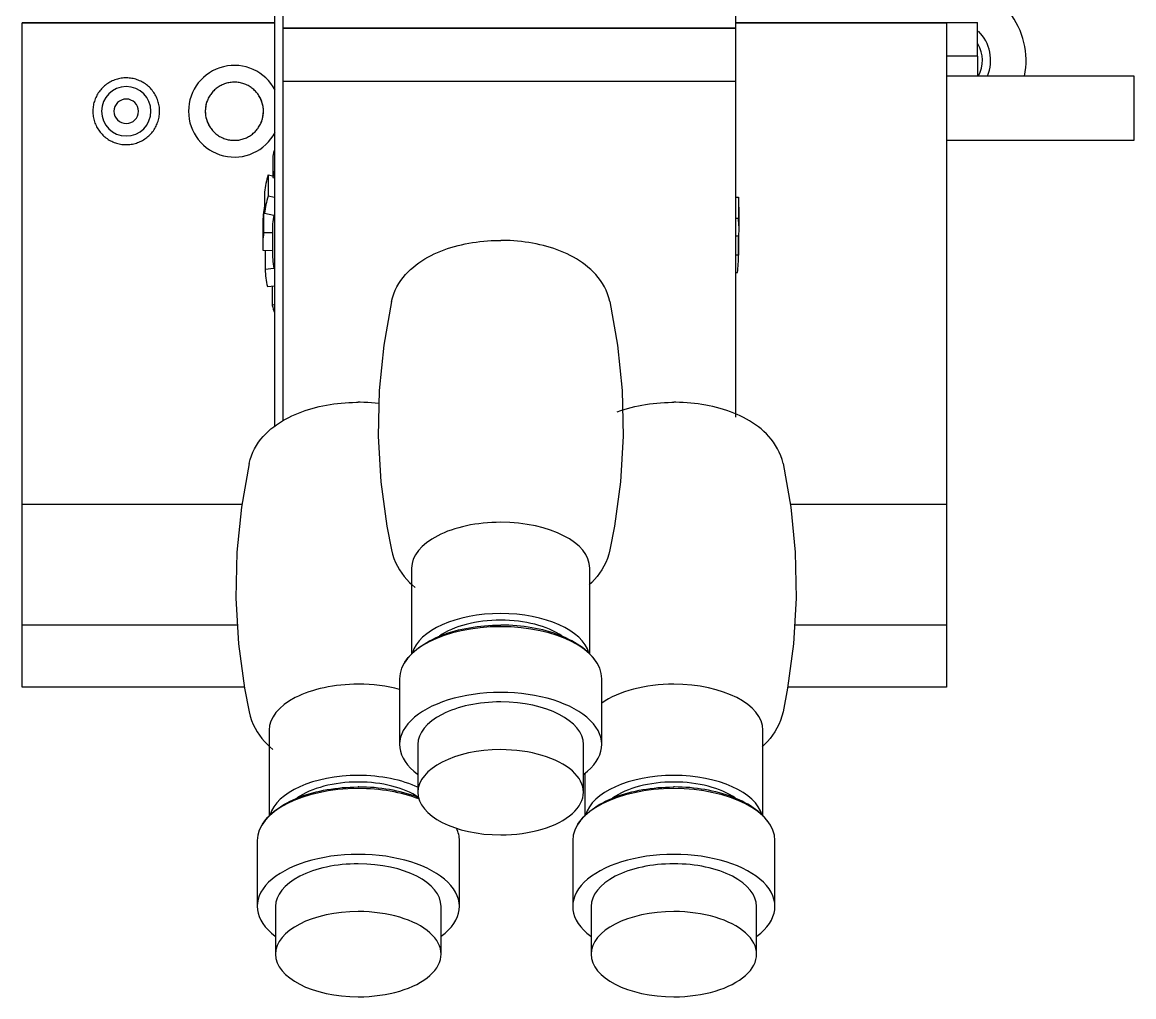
# Model space of a CAD drawing. Header units: metres. Extents: x -22 to 564, y 0 to 143.
# Drawn here: x 328.4075 to 328.6499, y 47.5166 to 47.7291 of the extents above; entities that cross this region are included whole.
import ezdxf

# ---------------------------------------------------------------- set-up
doc = ezdxf.new("R2010")
doc.units = ezdxf.units.M
doc.layers.add('XREF 3N NEURO-ONCOLOGIA$0$MOBILIARIO GUIAS MECANICAS', color=161, linetype='Continuous')

# ---------------------------------------------------------------- blocks, each defined once
blk = doc.blocks.new('XREF 3N NEURO-ONCOLOGIA$0$A$Cb0c473ca')
for p, q in [((0.02476057800822673, 0.02205684809041486), (0.01041153730011501, 0.02205684809041486)), ((0.04888308639146999, 0.01943007450677214), (0.0301371599198319, 0.01943007450677214)), ((0.01041153730011501, 0.01805007937218761), (0, 0.01805007937218761)), ((0, -0.01805007937241498), (0.01041153730011501, -0.01805007937241498)), ((0.0301371599198319, -0.01943007450677214), (0.04888308639146999, -0.01943007450677214)), ((0.01041153730011501, -0.02205684809041486), (0.02476057800822673, -0.02205684809041486))]:
    blk.add_line(p, q)
at = {"flags": 128}
for points in [[(0.1070319029558959, 0.02381987028365984), (0.09750472240466479, 0.02550349413354525), (0.08766074323648354, 0.02647568663019229), (0.07767429141858884, 0.02668661540315043), (0.06773012297890091, 0.02612527695578137), (0.05800987200382224, 0.02482080292338651), (0.05286974376031139, 0.02381987028365984)], [(0.05286974376031139, 0.02381987028365984), (0.05191752411064954, 0.02357665200588599), (0.0509999812256865, 0.02326941498563428), (0.05012251854623173, 0.02290493039413377), (0.04928864650719333, 0.0224902279348953), (0.04850015353167692, 0.02203214184055469), (0.0477573870030028, 0.02153698211327537), (0.04705958017439116, 0.02101033617213943), (0.04640517464395089, 0.02045698413348873), (0.04579210613974283, 0.01988090025929523), (0.04521803803527291, 0.01928531146995738), (0.04468053944856365, 0.01867278764166258)], [(0.1070319029558959, 0.02381987028365984), (0.1078856496133085, 0.02360178523576906), (0.1087114674819532, 0.02332523849827339), (0.109504937408019, 0.02299561574204745), (0.11026313165803, 0.02261851896832923), (0.1109844795819299, 0.02219940901386508), (0.1116685466950003, 0.02174334662686306), (0.1123157775928121, 0.02125483617601276), (0.1129272423659131, 0.02073775879216555), (0.1135044118764199, 0.02019537331807442), (0.1140489741910642, 0.01963036216079672), (0.1145626946217817, 0.01904490214474208), (0.1150473158454588, 0.01844074529049067), (0.1155044916176848, 0.01781929933599713), (0.1159357468154667, 0.01718170194385493), (0.1163424570127063, 0.01652888558669474), (0.1167258418126949, 0.01586163215620218), (0.1170869673851485, 0.01518061758042677), (0.1174267547612544, 0.01448644739662086), (0.1177459914151768, 0.01377968450628941), (0.1180453444053455, 0.01306087038642545), (0.1183253739245629, 0.01233054094882391), (0.1185865465304232, 0.01158923810135093), (0.1188292476163042, 0.0108375179001996), (0.1190537928787307, 0.01007595603141453), (0.1192604386887979, 0.009305151216267404), (0.1194493913390033, 0.008525727016831297), (0.1196208152018698, 0.007738332413964599), (0.1197748398622025, 0.006943641454199678), (0.119911566299379, 0.006142352185634081), (0.1200310721978894, 0.005335185065405312), (0.1201334164597938, 0.004522880965851073), (0.1202186430000438, 0.003706198887130085), (0.1202867838755992, 0.002885913448608335), (0.1203378618165516, 0.002062812224721711), (0.1203718921933614, 0.001237692964423331), (0.1203888844602261, 0.0004113607324143231), (0.1203909929326983, 0)], [(0.02838994506691961, 0.02090089104103754), (0.02889355212482769, 0.02054936037302468), (0.02938041179822903, 0.02016617285948996), (0.02985052371241181, 0.01975292936981532), (0.03030400892384932, 0.01931105287440005), (0.03074105254563619, 0.01884180750130326), (0.03116186119041231, 0.01834632412078463), (0.03156663351728639, 0.01782562786820563), (0.03195554148624069, 0.01728066463601863), (0.03232871982527286, 0.01671232486000918), (0.03268626147837494, 0.01612146385218693), (0.03302821717534243, 0.01550891853526082), (0.03335459770187299, 0.01487552077446708), (0.03366537779947976, 0.01422210768691912), (0.03396050094215752, 0.01354952936458176), (0.03423988446729709, 0.01285865444674528), (0.03450342472388002, 0.01215037394217688), (0.03475100202194881, 0.01142560364291967), (0.03498248525920644, 0.01068528542373315), (0.03519773615971644, 0.009930387662961948), (0.03539661310787778, 0.00916190498060132), (0.03557897456084902, 0.00838085744021555), (0.03574468207534665, 0.007588289343630095), (0.03589360295700317, 0.006785267704572107), (0.03602561256502668, 0.005972880480840104), (0.03614059629671829, 0.00515223462002723), (0.03623845127640379, 0.004324453961089603), (0.03631908778243087, 0.00349067702973116), (0.03638243041314126, 0.002652054751479227), (0.03642841902728833, 0.001809748104733444), (0.03645700946935904, 0.0009649257283399493), (0.03646817408116476, 0.0001187614998343633), (0.03646834572191437, 0)], [(0.02838994506691961, -0.02090089104103754), (0.02889355212482769, -0.02054936037325206), (0.02938041179822903, -0.02016617285948996), (0.02985052371241181, -0.01975292936981532), (0.03030400892384932, -0.01931105287462742), (0.03074105254563619, -0.01884180750130326), (0.03116186119041231, -0.01834632412078463), (0.03156663351728639, -0.01782562786820563), (0.03195554148624069, -0.017280664636246), (0.03232871982527286, -0.01671232486000918), (0.03268626147837494, -0.01612146385218693), (0.03302821717534243, -0.01550891853526082), (0.03335459770187299, -0.01487552077469445), (0.03366537779947976, -0.01422210768714649), (0.03396050094215752, -0.01354952936458176), (0.03423988446729709, -0.01285865444674528), (0.03450342472388002, -0.01215037394217688), (0.03475100202194881, -0.01142560364314704), (0.03498248525920644, -0.01068528542373315), (0.03519773615971644, -0.009930387662961948), (0.03539661310787778, -0.00916190498060132), (0.03557897456084902, -0.00838085744021555), (0.03574468207534665, -0.007588289343630095), (0.03589360295700317, -0.006785267704572107), (0.03602561256502668, -0.005972880481067477), (0.03614059629671829, -0.00515223462002723), (0.03623845127640379, -0.004324453961089603), (0.03631908778243087, -0.00349067702973116), (0.03638243041314126, -0.002652054751706601), (0.03642841902728833, -0.001809748104733444), (0.03645700946935904, -0.0009649257283399493), (0.03646817408116476, -0.000118761500061737), (0.03646834572191437, 0)], [(0.1070319029558959, -0.02381987028365984), (0.1078856496133085, -0.02360178523599643), (0.1087114674819532, -0.02332523849827339), (0.109504937408019, -0.02299561574204745), (0.11026313165803, -0.02261851896832923), (0.1109844795819299, -0.02219940901409245), (0.1116685466950003, -0.02174334662686306), (0.1123157775928121, -0.02125483617624013), (0.1129272423659131, -0.02073775879216555), (0.1135044118764199, -0.02019537331830179), (0.1140489741910642, -0.01963036216079672), (0.1145626946217817, -0.01904490214474208), (0.1150473158454588, -0.01844074529049067), (0.1155044916176848, -0.01781929933599713), (0.1159357468154667, -0.01718170194408231), (0.1163424570127063, -0.01652888558669474), (0.1167258418126949, -0.01586163215620218), (0.1170869673851485, -0.01518061758042677), (0.1174267547612544, -0.01448644739662086), (0.1177459914151768, -0.01377968450628941), (0.1180453444053455, -0.01306087038642545), (0.1183253739245629, -0.01233054094882391), (0.1185865465304232, -0.01158923810135093), (0.1188292476163042, -0.0108375179001996), (0.1190537928787307, -0.01007595603141453), (0.1192604386887979, -0.009305151216267404), (0.1194493913390033, -0.008525727016831297), (0.1196208152018698, -0.007738332414191973), (0.1197748398622025, -0.006943641454199678), (0.119911566299379, -0.006142352185634081), (0.1200310721978894, -0.005335185065405312), (0.1201334164597938, -0.004522880965851073), (0.1202186430000438, -0.003706198887130085), (0.1202867838755992, -0.002885913448608335), (0.1203378618165516, -0.002062812224721711), (0.1203718921933614, -0.001237692964423331), (0.1203888844602261, -0.0004113607324143231), (0.1203909929326983, 0)], [(0.05286974376031139, -0.02381987028365984), (0.05191752411064954, -0.02357665200588599), (0.0509999812256865, -0.02326941498563428), (0.05012251854623173, -0.02290493039413377), (0.04928864650719333, -0.0224902279348953), (0.04850015353167692, -0.02203214184055469), (0.0477573870030028, -0.02153698211327537), (0.04705958017439116, -0.02101033617213943), (0.04640517464395089, -0.02045698413348873), (0.04579210613974283, -0.0198809002595226), (0.04521803803527291, -0.01928531146995738)], [(0.1070319029558959, -0.02381987028365984), (0.09750472240466479, -0.02550349413354525), (0.08766074323648354, -0.02647568663019229), (0.07767429141858884, -0.02668661540315043), (0.06773012297890091, -0.02612527695578137), (0.05800987200382224, -0.02482080292338651), (0.05286974376031139, -0.02381987028365984)]]:
    blk.add_lwpolyline(points, dxfattribs=at)
for centre, major_axis, ratio, start_param, end_param in [((0.01041153729966027, 0), (-1.224401030028555e-16, -0.02205684809035461), 0.5150380749100575, 1.570796326794901, 3.749282954333083), ((0.02476057800777198, 0), (-1.224401030028574e-16, -0.02205684809035494), 0.5150380749100574, 1.570796326794901, 3.141592653589794), ((0.04888308639146999, 0), (1.133626725836896e-16, 0.01943007450686988), 0.5150380749100586, 4.712388980384688, 6.283185307179592), ((0, 0), (-1.001980685771697e-16, -0.01805007937229539), 0.5150380749100589, 1.570796326794901, 4.712388980384683), ((0.01041153729966027, 0), (1.053112399166382e-16, 0.01805007937229538), 0.5150380749100592, 4.712388980384689, 6.283185307179592), ((0.02897508307978569, 0), (-1.078585804385432e-16, -0.01943007450686936), 0.5150380749100593, 1.5707963267949, 3.001769973627612), ((0.02897508307978569, 0), (-9.235107543703614e-17, -0.01663649075702003), 0.5150380749100595, 1.5707963267949, 2.504860399059161), ((0, 0), (-1.001980685771696e-16, -0.01805007937229538), 0.5150380749100592, 4.712388980384683, 7.85398163397448), ((0.01041153729966027, 0), (-1.224401030028555e-16, -0.02205684809035461), 0.5150380749100574, 5.675495006436514, 7.85398163397448), ((0.01041153729966027, 0), (-1.001980685771696e-16, -0.01805007937229538), 0.515038074910059, 2.985601130007031e-15, 1.570796326794893), ((0.02476057800777198, 0), (-1.224401030028565e-16, -0.02205684809035479), 0.5150380749100596, 4.886494856371365e-15, 1.570796326794894), ((0.02897508307978569, 0), (-1.078585804385433e-16, -0.01943007450686936), 0.5150380749100579, 0.1398226799622018, 1.570796326794894), ((0.02897508307978569, 0), (-9.235107543703625e-17, -0.01663649075702004), 0.515038074910058, 0.6393933909169538, 1.570796326794893), ((0.04888308639146999, 0), (-1.078585804385453e-16, -0.01943007450686973), 0.5150380749100583, 2.773552790628169e-15, 1.570796326794894)]:
    blk.add_ellipse(centre, major_axis=major_axis, ratio=ratio, start_param=start_param, end_param=end_param)
blk = doc.blocks.new('XREF 3N NEURO-ONCOLOGIA$0$A$C3b31f8ca')
for p, q in [((0.07921050423465203, 0.1026971399026024), (0.09281166368964477, 0.1026971399026024)), ((0.07921050423465203, 0.05425801107389816), (0.07921050423465203, 0.1026971399026024)), ((0.09281166368964477, 0.1026971399026024), (0.1191499702499641, 0.1026971399026024)), ((0.09281166368964477, 0.1026971399026024), (0.09281166368964477, 0.05576238181151894)), ((0.1191499702499641, 0.1026971399026024), (0.2241499702499823, 0.1026971399026024)), ((0.1191499702499641, 0.1026971399026024), (0.1191499702499641, 0.05478544626134862)), ((0.2241499702499823, 0.1026971399026024), (0.2241499702499823, 0.04765773406893459)), ((0.2242105042341791, 0.1026971399026024), (0.2242105042341791, 0.04765773406893459)), ((0.04571457267638834, 0.05146095706504639), (0.03136553196827663, 0.05146095706504639)), ((0.0698370810596316, 0.04883418348140367), (0.05109115458799351, 0.04883418348140367)), ((0.1665693649001696, 0.04922128063094533), (0.1667551485852528, 0.04765773406893459)), ((0.1705609711070792, 0.04780554828721506), (0.1703357566957493, 0.04970094194550256)), ((0.1745297991246844, 0.04970094194550256), (0.1703357566957493, 0.04970094194550256)), ((0.1745480375830084, 0.05020074206618119), (0.1744730964028349, 0.04814708098501796)), ((0.1803136122598517, 0.05023335829355347), (0.1756796282788855, 0.05023335829355347)), ((0.1782704769584598, 0.04814410899507493), (0.178340114400271, 0.05005242834727142)), ((0.1829740983812371, 0.05005242834727142), (0.178340114400271, 0.05005242834727142)), ((0.1825754759756819, 0.04985037881692733), (0.1821851446020446, 0.04783537365437951)), ((0.1872094599566481, 0.04985037881692733), (0.1825754759756819, 0.04985037881692733)), ((0.186021073770462, 0.04765773406893459), (0.1862961747965528, 0.0490778863425021)), ((0.190930158777519, 0.0490778863425021), (0.1862961747965528, 0.0490778863425021)), ((0.190930158777519, 0.0490778863425021), (0.1907282868305629, 0.04803576407698529)), ((0.03136553196827663, 0.04745418834681914), (0.02095399466816161, 0.04745418834681914)), ((0.2707959484073399, 0.04765773406893459), (0.1361389682128902, 0.04765773406870721)), ((0.1626364931425996, 0.04765773406893459), (0.1624490971771593, 0.04817580937583443)), ((0.1666935898556403, 0.04817580937583443), (0.1624490971771593, 0.04817580937583443)), ((0.178764336606946, 0.04815023196715629), (0.1741303526259799, 0.04815023196715629)), ((0.1802359544044521, 0.04809301914337993), (0.1782704769584598, 0.04814410899507493)), ((0.1904073534187773, 0.04803576407698529), (0.1903014326899211, 0.04765773406893459)), ((0.1950413373997435, 0.04803576407698529), (0.1904073534187773, 0.04803576407698529)), ((0.1373827870761488, 0.04578273406900735), (0.1381073706997995, 0.04578273406900735)), ((0.1381073706997995, 0.04578273406900735), (0.2113554907355137, 0.04578273406900735)), ((0.2113554907355137, 0.04578273406900735), (0.2229816851422584, 0.04578273406900735)), ((0.2113554907355137, 0.04578273406900735), (0.2113554907355137, -0.05288731781320166)), ((0.2229816851422584, -0.05288731781342904), (0.2229816851422584, 0.04578273406900735)), ((0.2229816851422584, 0.04578273406900735), (0.266322276590472, 0.04578273406900735)), ((0.2229816851422584, 0.04578273406900735), (0.2229816851422584, -0.05288731781320166)), ((0.02095399466816161, 0.01135402960221654), (0.03136553196827663, 0.01135402960221654)), ((0.03136553196827663, 0.007347260884216666), (0.04571457267638834, 0.007347260884216666)), ((0.04571457267638834, -0.01735312906794206), (0.03136553196827663, -0.01735312906794206)), ((0.03136553196827663, -0.02135989778594194), (0.02095399466816161, -0.02135989778594194)), ((0.06036823114391154, -0.01997990265135741), (0.05109115458799351, -0.01997990265135741)), ((0.2113554907355137, -0.05288731781320166), (0.1381073706997995, -0.05288731781320166)), ((0.1696525208562889, -0.05288731781320166), (0.1696305521772956, -0.05326234648305217)), ((0.1734183750377269, -0.05350016276202041), (0.1734542746771695, -0.05288731781320166)), ((0.177634313668932, -0.05288731781320166), (0.1776502795419219, -0.05358064362212644)), ((0.1814439835493431, -0.05348701013485879), (0.1814301738631912, -0.05288731781320166)), ((0.1860641578441573, -0.05288731781320166), (0.1860779675303093, -0.05348701013485879)), ((0.2229816851422584, -0.05288731781320166), (0.2113554907355137, -0.05288731781320166)), ((0.266322276590472, -0.05288731781320166), (0.2229816851422584, -0.05288731781320166)), ((0.2241499702499823, -0.05288731781320166), (0.2241499702499823, -0.09887835453560001)), ((0.2242105042341791, -0.05288731781320166), (0.2242105042341791, -0.09887835453560001)), ((0.1727502309327065, -0.05351152793355141), (0.1773842149136726, -0.05351152793355141)), ((0.1776484262327358, -0.05350016276202041), (0.1734183750377269, -0.05350016276202041)), ((0.1790645200526342, -0.05363161084642343), (0.1836985040336003, -0.05363161084642343)), ((0.1860779675303093, -0.05348701013485879), (0.1814439835493431, -0.05348701013485879)), ((0.02095399466816161, -0.05746005653054453), (0.03136553196827663, -0.05746005653054453)), ((0.05109115458753877, -0.05884005166512907), (0.0698370810596316, -0.05884005166512907)), ((0.03136553196827663, -0.06146682524854441), (0.04571457267638834, -0.06146682524854441)), ((0.07921050423465203, -0.09887835453560001), (0.07921050423465203, -0.06426387925762356)), ((0.1191499702499641, -0.06479131444484665), (0.1191499702499641, -0.09887835453560001)), ((0.09281166368964477, -0.06576824999501696), (0.09281166368964477, -0.09887835453560001)), ((0.09281166368964477, -0.09887835453560001), (0.07921050423465203, -0.09887835453560001)), ((0.1191499702499641, -0.09887835453560001), (0.09281166368964477, -0.09887835453560001)), ((0.2241499702499823, -0.09887835453560001), (0.1191499702499641, -0.09887835453560001)), ((0.1984724022408955, -0.1397179787254572), (0.1984724022408955, -0.09887835453560001)), ((0.212549638492419, -0.09887835453560001), (0.212549638492419, -0.1397179787254572)), ((0.2168496715066794, -0.1056162076245073), (0.2168496715066794, -0.09887835453560001)), ((0.2242105042341791, -0.09887835453560001), (0.2168496715066794, -0.09887835453560001)), ((0.2242105042341791, -0.09887835453560001), (0.2242105042341791, -0.1056162076245073)), ((0.2168496715066794, -0.1056162076245073), (0.212549638492419, -0.1056162076245073)), ((0.2168496715066794, -0.1056162076245073), (0.2242105042341791, -0.1056162076245073)), ((0.212549638492419, -0.1397179787254572), (0.1984724022408955, -0.1397179787254572))]:
    blk.add_line(p, q)
at = {"flags": 128}
for points in [[(0.2048251249170789, 0.08729759284597094), (0.2045341158286647, 0.08729177188797621), (0.2042435722933078, 0.08727431832653565), (0.2039539591173707, 0.08724526008359135), (0.2036657396211012, 0.08720464364591862), (0.2033793748942117, 0.08715253399145695), (0.2030953230587329, 0.08708901448449069), (0.2028140385373263, 0.08701418674240813), (0.2025359713252328, 0.0869281704738114), (0.2022615662708631, 0.08683110328638577), (0.2019912623627533, 0.08672314046702922), (0.2017254920310734, 0.08660445473310574), (0.2014646804500444, 0.0864752359564136), (0.2012092448635485, 0.08633569085941417), (0.200959593913467, 0.08618604268463059), (0.2007161269889366, 0.08602653083721634), (0.2004792335847014, 0.08585741050205797), (0.2002492926785635, 0.08567895223563937), (0.2000266721288426, 0.0854914415328949), (0.1998117280791121, 0.08529517837132516), (0.1996048043956762, 0.08509047672987435), (0.1994062321109595, 0.08487766408757125), (0.1992163288987285, 0.08465708089920554), (0.1990353985638649, 0.08442908005076788), (0.1988637305562406, 0.08419402629533579), (0.1987015995073307, 0.08395229566826856), (0.1985492647936553, 0.08370427488739551), (0.1984069701165936, 0.08345036073274059), (0.1982749431185766, 0.08319095941305932), (0.1981533950138328, 0.08292648591486795), (0.1980425202536935, 0.08265736333964924), (0.1979424962146368, 0.08238402222582408), (0.1978534829131604, 0.08210689986117359), (0.1977756227511236, 0.08182643958207336), (0.197709040288828, 0.08154309006522453), (0.1976538420440193, 0.0812573046093803), (0.1976101163227213, 0.08096954041047866), (0.1975779330750811, 0.08068025782972654), (0.197557343788958, 0.08038991965759124), (0.1975483814021572, 0.0800989903732443), (0.1975510602524082, 0.07980793540127706), (0.1975653760546265, 0.0795172203677339), (0.1975913059068262, 0.07922731035455399), (0.1976288083260442, 0.0789386691560594), (0.1976778233160985, 0.07865175853635265), (0.1977382724644485, 0.0783670374914891), (0.1978100590649774, 0.07808496151415056), (0.1978930682744249, 0.07780598186604948), (0.1979871672956506, 0.07753054485488065), (0.198092205590001, 0.07725909112105), (0.1982080151192349, 0.07699205493281625), (0.1983344106129152, 0.07672986349120947), (0.1984711898649039, 0.0764729362460912), (0.198618134057142, 0.07622168422676623), (0.1987750081107151, 0.07597650938259903), (0.1989415610605647, 0.07573780394113783), (0.1991175264579397, 0.0755059497801085), (0.1993026227946757, 0.0752813178166889), (0.199496553957033, 0.07506426741429095), (0.1996990096968148, 0.07485514580707786), (0.1999096661265867, 0.07465428754494496), (0.200128186242182, 0.07446201395850949), (0.2003542204574842, 0.07427863264433654), (0.2005874071664948, 0.0741044369735846), (0.2008273733194983, 0.07393970562179675), (0.201073735022419, 0.07378470212415777), (0.2013260981493659, 0.07363967445348862), (0.2015840589720028, 0.07350485462279721), (0.2018472048093827, 0.07338045831511408), (0.2021151146827833, 0.0732666845381118), (0.202387359995555, 0.07316371530532706), (0.2026635052116035, 0.07307171534580448), (0.2029431085575197, 0.07299083183966104), (0.2032257227292575, 0.07292119418366383), (0.2035108956024487, 0.07286291378250098), (0.2037981709627275, 0.07281608387302185), (0.204087089229688, 0.07278077937280614), (0.2043771881972134, 0.07275705676170219), (0.2046680037674378, 0.0727449539904228), (0.2048251249170789, 0.07274325759340172)], [(0.2048251249170789, 0.07274325759340172), (0.2051161340050385, 0.07274907855116908), (0.2054066775408501, 0.07276653211260964), (0.2056962907163324, 0.07279559035578131), (0.2059845102121471, 0.07283620679322667), (0.2062708749390367, 0.07288831644768834), (0.2065549267745155, 0.07295183595488197), (0.2068362112959221, 0.07302666369696453), (0.2071142785080156, 0.07311267996533388), (0.2073886835623853, 0.07320974715275952), (0.207658987470495, 0.07331770997211606), (0.2079247578030845, 0.07343639570626692), (0.208185569383204, 0.07356561448295906), (0.2084410049701546, 0.07370515957973112), (0.2086906559197814, 0.0738548077545147), (0.2089341228447665, 0.07401431960192895), (0.2091710162494564, 0.07418343993708731), (0.2094009571546849, 0.07436189820373329), (0.2096235777048605, 0.07454940890625039), (0.2098385217541363, 0.07474567206782012), (0.2100454454380269, 0.07495037370927093), (0.2102440177222888, 0.07516318635157404), (0.2104339209345198, 0.07538376953993975), (0.2106148512693835, 0.07561177038837741), (0.2107865192774625, 0.07584682414403687), (0.2109486503259177, 0.07608855477087673), (0.2111009850400478, 0.07633657555197715), (0.2112432797166548, 0.0765904897064047), (0.2113753067151265, 0.07684989102631334), (0.2114968548194156, 0.07711436452427733), (0.2116077295795549, 0.07738348709949605), (0.2117077536190664, 0.0776568282133212), (0.2117967669209975, 0.07793395057819907), (0.2118746270825795, 0.0782144108572993), (0.2119412095444204, 0.07849776037392076), (0.2119964077892291, 0.07878354582976499), (0.2120401335114366, 0.07907131002866663), (0.2120723167581673, 0.07936059260941875), (0.2120929060447452, 0.07965093078155405), (0.2121018684310911, 0.07994186006612836), (0.2120991895808402, 0.0802329150380956), (0.2120848737786218, 0.08052363007163876), (0.2120589439273317, 0.0808135400845913), (0.2120214415081136, 0.08110218128331326), (0.2119724265176046, 0.08138909190279264), (0.2119119773687999, 0.08167381294765619), (0.211840190768271, 0.08195588892499472), (0.2117571815592783, 0.08223486857309581), (0.2116630825380525, 0.08251030558426464), (0.2115580442432474, 0.08278175931809528), (0.2114422347140135, 0.08304879550632904), (0.2113158392203331, 0.08331098694816319), (0.2111790599683445, 0.0835679141930541), (0.2110321157761064, 0.08381916621260643), (0.2108752417225332, 0.08406434105654625), (0.2107086887726837, 0.08430304649823483), (0.2105327233757635, 0.0845349006590368), (0.2103476270385727, 0.08475953262245639), (0.2101536958762154, 0.08497658302485434), (0.2099512401373431, 0.08518570463206743), (0.2097405837066617, 0.08538656289420032), (0.2095220635915211, 0.0855788364806358), (0.2092960293757642, 0.08576221779480875), (0.2090628426676631, 0.08593641346578806), (0.2088228765142048, 0.08610114481734854), (0.2085765148112841, 0.08625614831498751), (0.208324151684792, 0.08640117598565666), (0.2080661908612456, 0.08653599581634808), (0.2078030450247752, 0.0866603921240312), (0.2075351351504651, 0.08677416590126086), (0.2072628898386029, 0.08687713513381823), (0.2069867446225544, 0.08696913509334081), (0.2067071412757286, 0.08705001859948425), (0.2064245271044456, 0.08711965625570883), (0.2061393542307997, 0.0871779366566443), (0.2058520788705209, 0.08722476656612344), (0.2055631606035604, 0.08726007106633915), (0.2052730616364897, 0.08728379367767047), (0.2049822460667201, 0.08729589644872249), (0.2048251249170789, 0.08729759284597094)], [(0.2048251249170789, 0.06277486528165355), (0.2045715274107351, 0.06276979265498994), (0.2043183356072404, 0.06275458289064773), (0.2040659545582457, 0.06272926032102077), (0.2038147880193719, 0.06269386545636735), (0.2035652378044688, 0.06264845492137283), (0.2033177031407831, 0.06259310136283602), (0.2030725800295841, 0.0625278933350728), (0.2028302606167927, 0.06245293515644335), (0.2025911325608831, 0.06236834674473357), (0.2023555784162454, 0.06227426342275066), (0.2021239750192763, 0.06217083570413706), (0.2018966928862937, 0.06205822905076275), (0.2016740956191825, 0.06193662360988128), (0.2014565393274097, 0.06180621392354624), (0.2012443720532247, 0.06166720862006514), (0.2010379332205048, 0.06151983007794115), (0.2008375530863304, 0.06136431407117016), (0.2006435522162064, 0.06120090939270995), (0.200456240971107, 0.06102987745498467), (0.2002759190077086, 0.06085149187242678), (0.2001028748036333, 0.06066603802423742), (0.1999373851922428, 0.06047381259668327), (0.199779714921533, 0.06027512310970451), (0.1996301162307645, 0.06007028742396869), (0.1994888284452827, 0.05985963323269061), (0.1993560775963488, 0.0596434975379907), (0.1992320760564326, 0.05942222611088255), (0.19911702220179, 0.05919617293807278), (0.1990111000932302, 0.05896569965671006), (0.1989144791841682, 0.05873117497480962), (0.1988273140477759, 0.05849297408190068), (0.1987497441286905, 0.05825147804830522), (0.1986818935238261, 0.05800707321645859), (0.1986238707777375, 0.05776015058199846), (0.1985757687161822, 0.05751110516825975), (0.1985376642905976, 0.05726033539485798), (0.198509618461685, 0.0570082424399061), (0.1984916760952729, 0.05675522959859336), (0.1984838658963781, 0.05650170163698931), (0.1984862003582748, 0.05624806414630257), (0.1984986757479419, 0.05599472289190999), (0.1985212721065182, 0.05574208316625118), (0.1985539532852272, 0.05549054913853979), (0.1985966670004018, 0.05524052320993178), (0.1986493449194313, 0.05499240536846628), (0.1987119027694462, 0.05474659254969083), (0.1987842404705589, 0.05450347800160671), (0.1988662422982088, 0.05426345065575333), (0.1989577770668802, 0.05402689450488651), (0.1990586983401954, 0.05379418798793267), (0.1991688446664739, 0.05356570338585698), (0.1992880398338457, 0.05334180622548956), (0.1994160931571969, 0.0531228546942657), (0.1995527997769386, 0.05290919906815361), (0.1996979409914275, 0.05270118115049627), (0.1998512846075755, 0.05249913372540504), (0.2000125853064674, 0.05230338002570534), (0.2001815850426283, 0.05211423321588882), (0.2003580134514777, 0.05193199589007236), (0.2005415882867965, 0.0517569595895111), (0.200732015865924, 0.05158940433443604), (0.2009289915467889, 0.0514295981779469), (0.2011322002099405, 0.05127779677582112), (0.2013413167642284, 0.0511342429774686), (0.201556006669307, 0.05099916643894176), (0.201775926465416, 0.05087278325322586), (0.202000724329082, 0.05075529560713221), (0.2022300406310933, 0.05064689145547163), (0.2024635085144837, 0.05054774422160335), (0.2027007544802473, 0.05045801252026649), (0.2029413989848763, 0.05037783990292155), (0.2031850570501774, 0.05030735462878511), (0.2034313388739974, 0.05024666945882927), (0.2036798504577746, 0.050195881477066), (0.2039301942363636, 0.05015507193274971), (0.2041819697133178, 0.0501243061128207), (0.2044347741011734, 0.05010363323594902), (0.2046882029671906, 0.05009308637454524), (0.2048251249170789, 0.05009160806298496)], [(0.2048251249170789, 0.05009160806298496), (0.2050787224225132, 0.05009668068942119), (0.2053319142260079, 0.05011189045376341), (0.2055842952754574, 0.05013721302361773), (0.2058354618138765, 0.05017260788804379), (0.2060850120287796, 0.0502180184230383), (0.2063325466933748, 0.05027337198157511), (0.2065776698036643, 0.0503385800095657), (0.2068199892173652, 0.05041353818796779), (0.20705911727282, 0.05049812659990494), (0.207294671417003, 0.05059220992166047), (0.2075262748139721, 0.05069563764050145), (0.2077535569478641, 0.05080824429364839), (0.2079761542145206, 0.05092984973475723), (0.2081937105067482, 0.0510602594208649), (0.2084058777800237, 0.05119926472434599), (0.2086123166127436, 0.05134664326669736), (0.2088126967473727, 0.05150215927324098), (0.2090066976170419, 0.05166556395170119), (0.2091940088630508, 0.05183659588942646), (0.2093743308259945, 0.05201498147198436), (0.2095473750300698, 0.05220043532017371), (0.2097128646419151, 0.05239266074772786), (0.2098705349117154, 0.05259135023470662), (0.2100201336024838, 0.05279618592044244), (0.2101614213879657, 0.05300684011172052), (0.2102941722368996, 0.05322297580642044), (0.2104181737768158, 0.05344424723352859), (0.2105332276323679, 0.05367030040633836), (0.2106391497404729, 0.05390077368770108), (0.2107357706490802, 0.05413529836960151), (0.2108229357859273, 0.05437349926273782), (0.2109005057045579, 0.05461499529610592), (0.2109683563103317, 0.05485940012795254), (0.2110263790555109, 0.05510632276241267), (0.2110744811175209, 0.05535536817615139), (0.2111125855426508, 0.05560613794955316), (0.2111406313720181, 0.05585823090450504), (0.2111585737384303, 0.05611124374604515), (0.2111663839377798, 0.05636477170742182), (0.2111640494749736, 0.05661840919833594), (0.2111515740853065, 0.05687175045250115), (0.2111289777267302, 0.05712439017815996), (0.2110962965480212, 0.05737592420587134), (0.2110535828333013, 0.05762595013447935), (0.2110009049138171, 0.05787406797594485), (0.210938347064257, 0.0581198807947203), (0.2108660093626895, 0.05836299534280442), (0.2107840075350396, 0.0586030226886578), (0.2106924727668229, 0.05883957883975199), (0.210591551493053, 0.05907228535647846), (0.2104814051672292, 0.05930076995855416), (0.2103622099994027, 0.05952466711892157), (0.210234156676961, 0.05974361865014544), (0.2100974500572192, 0.05995727427625752), (0.2099523088418209, 0.06016529219391487), (0.2097989652256729, 0.06036733961900609), (0.209637664526781, 0.0605630933187058), (0.2094686647906201, 0.06075224012852232), (0.2092922363817706, 0.06093447745433878), (0.2091086615473614, 0.06110951375512741), (0.2089182339677791, 0.06127706900997509), (0.2087212582869142, 0.06143687516646423), (0.2085180496242174, 0.06158867656881739), (0.20830893306902, 0.06173223036694253), (0.2080942431648509, 0.06186730690569675), (0.2078743233678324, 0.06199369009118527), (0.2076495255041664, 0.06211117773727892), (0.2074202092026098, 0.06221958188916688), (0.2071867413196742, 0.06231872912280778), (0.2069494953539106, 0.06240846082414464), (0.2067088508483721, 0.06248863344148958), (0.2064651927835257, 0.06255911871562603), (0.2062189109601604, 0.06261980388558186), (0.2059703993763833, 0.06267059186757251), (0.2057200555973395, 0.06271140141166143), (0.2054682801199306, 0.06274216723159043), (0.205215475732075, 0.06276284010846211), (0.2049620468660578, 0.06277338697009327), (0.2048251249170789, 0.06277486528165355)], [(0.1279858976240575, 0.05322397925829137), (0.1184587170728264, 0.05490760310817677), (0.1086147379046452, 0.05587979560482381), (0.09862828608675045, 0.05609072437778195), (0.08868411764706252, 0.0555293859304129), (0.07896386667198385, 0.05422491189801804), (0.073823738428473, 0.05322397925829137)], [(0.073823738428473, 0.05322397925829137), (0.07287151877881115, 0.05298076098051752), (0.07195397589384811, 0.05267352396026581), (0.07107651321439334, 0.0523090393687653), (0.07024264117535495, 0.05189433690952683), (0.06945414819983853, 0.05143625081518621), (0.06871138167116442, 0.0509410910879069), (0.06801357484255277, 0.05041444514677096), (0.0673591693121125, 0.04986109310812026), (0.06674610080790444, 0.04928500923392676), (0.06617203270343452, 0.0486894204445889), (0.06563453411672526, 0.04807689661629411)], [(0.1279858976240575, 0.05322397925829137), (0.1288396442814701, 0.05300589421040058), (0.1296654621501148, 0.05272934747290492), (0.1304589320761806, 0.05239972471667897), (0.1312171263261916, 0.05202262794296075), (0.1319384742500915, 0.05160351798849661), (0.1326225413631619, 0.05114745560149458), (0.1332697722609737, 0.05065894515064429), (0.1338812370340747, 0.05014186776679708), (0.1344584065445815, 0.04959948229270594), (0.1350029688592258, 0.04903447113542825), (0.1355166892899433, 0.04844901111937361), (0.1360013105136204, 0.04784485426512219), (0.1364584862858464, 0.04722340831062866), (0.1368897414836283, 0.04658581091848646), (0.1372964516808679, 0.04593299456132627), (0.1376798364808565, 0.0452657411308337), (0.1380409620533101, 0.0445847265550583), (0.138380749429416, 0.04389055637125239), (0.1386999860833384, 0.04318379348092094), (0.1389993390735071, 0.04246497936105698), (0.1392793685927245, 0.04173464992345544), (0.1395405411985848, 0.04099334707598246), (0.1397832422844658, 0.04024162687483113), (0.1400077875468924, 0.03948006500604606), (0.1402144333569595, 0.03870926019089893), (0.140403386007165, 0.03792983599146282), (0.1405748098700315, 0.03714244138859613), (0.1407288345303641, 0.0363477504288312), (0.1408655609675407, 0.03554646116026561), (0.1409850668660511, 0.03473929404003684), (0.1410874111279554, 0.0339269899404826), (0.1411726376682054, 0.03311030786176161), (0.1412407785437608, 0.03229002242323986), (0.1412918564847132, 0.03146692119935324), (0.141325886861523, 0.03064180193905486), (0.1413428791283877, 0.02981546970704585), (0.1413449876008599, 0.02940410897463153)], [(0.04934393973508122, 0.05030500001566907), (0.04984754679298931, 0.04995346934765621), (0.05033440646639065, 0.04957028183412149), (0.05080451838057343, 0.04915703834444685), (0.05125800359201094, 0.04871516184903157), (0.05169504721379781, 0.04824591647593479), (0.05211585585857392, 0.04775043309541616), (0.052520628185448, 0.04722973684283716), (0.0529095361544023, 0.04668477361065015), (0.05328271449343447, 0.0461164338346407), (0.05364025614653656, 0.04552557282681846), (0.05398221184350405, 0.04491302750989234), (0.0543085923700346, 0.0442796297490986), (0.05461937246764137, 0.04362621666155064), (0.05491449561031914, 0.04295363833921328), (0.0551938791354587, 0.0422627634213768), (0.05545741939204163, 0.04155448291680841), (0.05570499669011042, 0.04082971261755119), (0.05593647992736805, 0.04008939439836467), (0.05615173082787805, 0.03933449663759347), (0.0563506077760394, 0.03856601395523285), (0.05653296922901063, 0.03778496641484708), (0.05669867674350826, 0.03699239831826162), (0.05684759762516478, 0.03618937667920363), (0.05697960723318829, 0.03537698945547163), (0.0570945909648799, 0.03455634359465876), (0.05719244594456541, 0.03372856293572113), (0.05727308245059248, 0.03289478600436269), (0.05733642508130288, 0.03205616372611075), (0.05738241369544994, 0.03121385707936497), (0.05741100413752065, 0.03036903470297148), (0.05742216874932637, 0.02952287047446589), (0.05742234039007599, 0.02940410897463153)], [(0.05507645735724509, 0.01625508750862537), (0.0551938791354587, 0.01654545452788625), (0.05545741939204163, 0.01725373503245464), (0.05570499669011042, 0.01797850533148448), (0.05593647992736805, 0.01871882355089838), (0.05615173082787805, 0.01947372131166958), (0.0563506077760394, 0.02024220399403021), (0.05653296922901063, 0.02102325153441598), (0.05669867674350826, 0.02181581963100143), (0.05684759762516478, 0.02261884127005942), (0.05697960723318829, 0.02343122849356405), (0.0570945909648799, 0.0242518743546043), (0.05719244594456541, 0.02507965501354192), (0.05727308245059248, 0.02591343194490037), (0.05733642508130288, 0.02675205422292493), (0.05738241369544994, 0.02759436086989808), (0.05741100413752065, 0.02843918324629158), (0.05742216874932637, 0.02928534747456979), (0.05742234039007599, 0.02940410897463153)], [(0.1410874111279554, 0.02488122800878045), (0.1411726376682054, 0.02569791008750144), (0.1412407785437608, 0.02651819552602319), (0.1412918564847132, 0.02734129674990982), (0.141325886861523, 0.0281664160102082), (0.1413428791283877, 0.0289927482422172), (0.1413449876008599, 0.02940410897463153)], [(0.04934393973508122, -0.01850908611731938), (0.04984754679298931, -0.01886061678510487), (0.05033440646639065, -0.01924380429863959), (0.05080451838057343, -0.01965704778831423), (0.05125800359201094, -0.0200989242837295), (0.05169504721379781, -0.02056816965682629), (0.05211585585857392, -0.02106365303734492), (0.052520628185448, -0.02158434928992392), (0.0529095361544023, -0.02212931252211092), (0.05328271449343447, -0.02269765229834775), (0.05364025614653656, -0.02328851330616999), (0.05398221184350405, -0.02390105862286873), (0.0543085923700346, -0.02453445638366247), (0.05461937246764137, -0.02518786947121043), (0.05491449561031914, -0.02586044779377517), (0.0551938791354587, -0.02655132271138427), (0.05545741939204163, -0.02725960321595267), (0.05570499669011042, -0.02798437351520988), (0.05593647992736805, -0.02872469173462378), (0.05615173082787805, -0.0294795894951676), (0.0563506077760394, -0.0302480721777556), (0.05653296922901063, -0.031029119717914), (0.05669867674350826, -0.03182168781472683), (0.05684759762516478, -0.03262470945378482), (0.05697960723318829, -0.03343709667728945), (0.0570945909648799, -0.03425774253810232), (0.05719244594456541, -0.03508552319703995), (0.05727308245059248, -0.03591930012839839), (0.05733642508130288, -0.03675792240665032), (0.05738241369544994, -0.03760022905339611), (0.05741100413752065, -0.03844505143001697), (0.05742216874932637, -0.03929121565829519), (0.05742234039007599, -0.03940997715812955)], [(0.1392793685927245, -0.02707943620953301), (0.1395405411985848, -0.02782073905700599), (0.1397832422844658, -0.02857245925792995), (0.1400077875468924, -0.02933402112671502), (0.1402144333569595, -0.03010482594186215), (0.140403386007165, -0.03088425014152563), (0.1405748098700315, -0.03167164474416495), (0.1407288345303641, -0.03246633570392987), (0.1408655609675407, -0.03326762497249547), (0.1409850668660511, -0.03407479209295161), (0.1410874111279554, -0.03488709619227848), (0.1411726376682054, -0.03570377827122684), (0.1412407785437608, -0.03652406370974859), (0.1412918564847132, -0.03734716493340784), (0.141325886861523, -0.03817228419393359), (0.1413428791283877, -0.0389986164259426), (0.1413449876008599, -0.03940997715812955)], [(0.04934393973508122, -0.06031086819916709), (0.04984754679298931, -0.05995933753138161), (0.05033440646639065, -0.05957615001784689), (0.05080451838057343, -0.05916290652817224), (0.05125800359201094, -0.05872103003275697), (0.05169504721379781, -0.05825178465966019), (0.05211585585857392, -0.05775630127891418), (0.052520628185448, -0.05723560502656255), (0.0529095361544023, -0.05669064179437555), (0.05328271449343447, -0.05612230201813873), (0.05364025614653656, -0.05553144101031648), (0.05398221184350405, -0.05491889569361774), (0.0543085923700346, -0.054285497932824), (0.05461937246764137, -0.05363208484527604), (0.05491449561031914, -0.05295950652271131), (0.0551938791354587, -0.0522686316051022), (0.05545741939204163, -0.05156035110053381), (0.05570499669011042, -0.05083558080127659), (0.05593647992736805, -0.0500952625818627), (0.05615173082787805, -0.04934036482131887), (0.0563506077760394, -0.04857188213873087), (0.05653296922901063, -0.04779083459857247), (0.05669867674350826, -0.04699826650175964), (0.05684759762516478, -0.04619524486270166), (0.05697960723318829, -0.04538285763919703), (0.0570945909648799, -0.04456221177838415), (0.05719244594456541, -0.04373443111944653), (0.05727308245059248, -0.04290065418808808), (0.05733642508130288, -0.04206203190983615), (0.05738241369544994, -0.04121972526286299), (0.05741100413752065, -0.0403749028864695), (0.05742216874932637, -0.03952873865819129), (0.05742234039007599, -0.03940997715812955)], [(0.1279858976240575, -0.06322984744178939), (0.1288396442814701, -0.06301176239412598), (0.1296654621501148, -0.06273521565640294), (0.1304589320761806, -0.062405592900177), (0.1312171263261916, -0.06202849612645878), (0.1319384742500915, -0.061609386172222), (0.1326225413631619, -0.06115332378499261), (0.1332697722609737, -0.06066481333436968), (0.1338812370340747, -0.0601477359502951), (0.1344584065445815, -0.05960535047643134), (0.1350029688592258, -0.05904033931892627), (0.1355166892899433, -0.05845487930287163), (0.1360013105136204, -0.05785072244862022), (0.1364584862858464, -0.05722927649435405), (0.1368897414836283, -0.05659167910221186), (0.1372964516808679, -0.05593886274505167), (0.1376798364808565, -0.05527160931433173), (0.1380409620533101, -0.05459059473855632), (0.138380749429416, -0.05389642455497778), (0.1386999860833384, -0.05318966166464634), (0.1389993390735071, -0.052470847544555), (0.1392793685927245, -0.05174051810695346), (0.1395405411985848, -0.05099921525948048), (0.1397832422844658, -0.05024749505855652), (0.1400077875468924, -0.04948593318977146), (0.1402144333569595, -0.04871512837462433), (0.140403386007165, -0.04793570417496085), (0.1405748098700315, -0.04714830957232152), (0.1407288345303641, -0.0463536186125566), (0.1408655609675407, -0.045552329343991), (0.1409850668660511, -0.04474516222353486), (0.1410874111279554, -0.043932858124208), (0.1411726376682054, -0.04311617604525964), (0.1412407785437608, -0.04229589060673788), (0.1412918564847132, -0.04147278938307863), (0.141325886861523, -0.04064767012255288), (0.1413428791283877, -0.03982133789054387), (0.1413449876008599, -0.03940997715812955)], [(0.073823738428473, -0.06322984744178939), (0.07287151877881115, -0.06298662916401554), (0.07195397589384811, -0.06267939214376383), (0.07107651321439334, -0.06231490755226332), (0.07024264117535495, -0.06190020509325223), (0.06945414819983853, -0.06144211899868424), (0.06871138167116442, -0.06094695927140492), (0.06801357484255277, -0.06042031333049636), (0.0673591693121125, -0.05986696129161828), (0.06674610080790444, -0.05929087741765215), (0.06617203270343452, -0.0586952886283143)], [(0.1279858976240575, -0.06322984744178939), (0.1184587170728264, -0.0649134712916748), (0.1086147379046452, -0.06588566378854921), (0.09862828608675045, -0.06609659256127998), (0.08868411764706252, -0.0655352541141383), (0.07896386667198385, -0.06423078008174343), (0.073823738428473, -0.06322984744178939)]]:
    blk.add_lwpolyline(points, dxfattribs=at)
for centre, radius, start, end in [((0.2048251249170789, 0.08002042521980002), 0.005387840880223154, 90, 270), ((0.2048251249170789, 0.08002042521980002), 0.005387840880223161, 270, 90), ((0.2048251249170789, 0.08002042521980002), 0.002664645705148017, 90, 270), ((0.2048251249170789, 0.08002042521980002), 0.002664645705148008, 270, 90), ((0.2048251249170789, 0.05643323667231925), 0.01000000000000001, 90, 242.5806810107357), ((0.2048251249170789, 0.05643323667231925), 0.009999999999999998, 297.4193189893225, 90), ((0.2048251249170789, 0.05643323667231925), 0.0063416286093231, 90, 122.1432330831475), ((0.2048251249170789, 0.05643323667231925), 0.0063416286093231, 69.61442576933683, 90), ((0.2048251249170789, 0.05643323667231925), 0.006341628609323099, 270, 302.1432260253614), ((0.2048251249170789, 0.05643323667231925), 0.006341628609323096, 249.614425748908, 270), ((0.2159516551837442, -0.09956536009735828), 0.01666975556511754, 258.0008615094085, 0), ((0.2159516551837442, -0.09956536009735828), 0.008932437194102872, 247.1483418233529, 315.4598918947905), ((0.2159516551837442, -0.09956536009735828), 0.007131492575787458, 241.377520305199, 299.9999999999973)]:
    blk.add_arc(centre, radius, start, end)
for centre, major_axis, ratio, start_param, end_param in [((0.03136553196782188, 0.02940410897463153), (-1.224401030028555e-16, -0.02205684809035461), 0.5150380749100575, 1.570796326794901, 3.749282954333083), ((0.0457145726759336, 0.02940410897463153), (-1.224401030028574e-16, -0.02205684809035494), 0.5150380749100574, 1.570796326794901, 3.141592653589794), ((0.0499290777479473, 0.02940410897463153), (-1.078585804385432e-16, -0.01943007450686936), 0.5150380749100593, 1.5707963267949, 3.001769973627612), ((0.0698370810596316, 0.02940410897463153), (1.133626725836896e-16, 0.01943007450686988), 0.5150380749100586, 4.712388980384688, 6.283185307179592), ((0.1709248607148766, 0.02865435405828975), (-1.168810749485636e-16, -0.02105542262340056), 0.9659258262890711, 3.170562420000099, 3.357420159858044), ((0.1756796282788855, 0.0291779356700772), (-1.168810749485637e-16, -0.02105542262340059), 0.9659258262890695, 3.010402957254868, 3.197260697112811), ((0.1803136122593969, 0.0291779356700772), (7.680291244586e-16, 0.02105542262340058), 0.9659258262890698, 6.09216424344171, 6.283185307179626), ((0.1804541970523132, 0.02890979800531568), (-1.168810749485637e-16, -0.02105542262340059), 0.9659258262890693, 2.850243494509638, 3.037101234367586), ((0.1850881810332794, 0.02890979800531568), (-1.168810749485637e-16, -0.02105542262340058), 0.9659258262890703, 2.850243494509646, 3.037101234367593), ((0.02095399466816161, 0.02940410897463153), (-1.001980685771697e-16, -0.01805007937229539), 0.5150380749100589, 1.570796326794901, 4.712388980384683), ((0.03136553196782188, 0.02940410897463153), (1.053112399166382e-16, 0.01805007937229538), 0.5150380749100592, 4.712388980384689, 6.283185307179592), ((0.1677734856421012, 0.02785472833602398), (-1.168810749485637e-16, -0.02105542262340058), 0.9659258262890704, 3.406474657141405, 3.486761628570821), ((0.1741303526259799, 0.02816956897845557), (-1.109149604874662e-16, -0.01998066298884664), 0.9659258262890709, 3.123832826384071, 3.32760712159659), ((0.178769418788761, 0.02817012398395491), (-1.109149604874663e-16, -0.01998066298884666), 0.9659258262890694, 2.963673363638877, 3.167447658851382), ((0.1865883549517093, 0.02735488076223191), (-1.168810749485637e-16, -0.02105542262340058), 0.96592582628907, 2.886411760503505, 2.952694546018432), ((0.1912223389326755, 0.02735488076223191), (-1.168810749485636e-16, -0.02105542262340056), 0.9659258262890714, 2.875755371950217, 2.952694546018439), ((0.0499290777479473, 0.02940410897463153), (-9.235107543703614e-17, -0.01663649075702003), 0.5150380749100595, 1.5707963267949, 2.504860399059161), ((0.02095399466816161, 0.02940410897463153), (-1.001980685771696e-16, -0.01805007937229538), 0.5150380749100592, 4.712388980384683, 7.85398163397448), ((0.03136553196782188, 0.02940410897463153), (-1.224401030028555e-16, -0.02205684809035461), 0.5150380749100574, 5.675495006436514, 7.85398163397448), ((0.03136553196782188, 0.02940410897463153), (-1.001980685771696e-16, -0.01805007937229538), 0.515038074910059, 2.985601130007031e-15, 1.570796326794893), ((0.0457145726759336, 0.02940410897463153), (-1.224401030028565e-16, -0.02205684809035479), 0.5150380749100596, 0.927816949147772, 1.570796326794894), ((0.0499290777479473, 0.02940410897463153), (-9.235107543703625e-17, -0.01663649075702004), 0.515038074910058, 0.6622101062750959, 1.570796326794893), ((0.0499290777479473, 0.02940410897463153), (-1.078585804385433e-16, -0.01943007450686936), 0.5150380749100579, 0.8299976556484444, 1.570796326794894), ((0.0698370810596316, 0.02940410897463153), (-1.078585804385453e-16, -0.01943007450686973), 0.5150380749100583, 1.089634229257493, 1.570796326794894), ((0.0457145726759336, 0.02940410897463153), (-1.224401030028565e-16, -0.02205684809035479), 0.5150380749100596, 4.886494856371365e-15, 0.2391712985607496), ((0.03136553196782188, -0.03940997715812955), (-1.224401030028555e-16, -0.02205684809035461), 0.515038074910058, 1.570796326794903, 3.749282954333069), ((0.0457145726759336, -0.03940997715812955), (-1.224401030028555e-16, -0.02205684809035461), 0.5150380749100575, 1.570796326794903, 3.141592653589794), ((0.02095399466816161, -0.03940997715812955), (1.053112399166382e-16, 0.01805007937229538), 0.5150380749100592, 4.712388980384691, 7.853981633974481), ((0.03136553196782188, -0.03940997715812955), (1.453904673475061e-16, 0.01805007937229538), 0.5150380749100592, 4.712388980384693, 6.283185307179596), ((0.0499290777479473, -0.03940997715812955), (-1.078585804385432e-16, -0.01943007450686936), 0.5150380749100603, 1.570796326794903, 3.001769973627612), ((0.0698370810596316, -0.03940997715812955), (1.219913590187701e-16, 0.01943007450686936), 0.515038074910058, 4.712388980384691, 5.653878344139351), ((0.0499290777479473, -0.03940997715812955), (-9.235107543703614e-17, -0.01663649075702003), 0.5150380749100595, 1.570796326794903, 2.502199263101748), ((0.02095399466816161, -0.03940997715812955), (-1.001980685771697e-16, -0.01805007937229539), 0.5150380749100589, 4.712388980384686, 7.853981633974483), ((0.03136553196782188, -0.03940997715812955), (-1.224401030028555e-16, -0.02205684809035461), 0.5150380749100575, 5.675495006436514, 7.853981633974482), ((0.03136553196782188, -0.03940997715812955), (-1.001980685771697e-16, -0.01805007937229539), 0.5150380749100589, 0, 1.570796326794897), ((0.0457145726759336, -0.03940997715812955), (-1.224401030028555e-16, -0.02205684809035461), 0.5150380749100575, 0, 1.570796326794896), ((0.0499290777479473, -0.03940997715812955), (-1.078585804385433e-16, -0.01943007450686936), 0.5150380749100579, 0.1398226799622018, 1.570796326794897), ((0.0499290777479473, -0.03940997715812955), (-9.235107543703625e-17, -0.01663649075702004), 0.5150380749100582, 0.6367322515623635, 1.570796326794897), ((0.0698370810596316, -0.03940997715812955), (-1.078585804385433e-16, -0.01943007450686936), 0.5150380749100579, 2.773552790628223e-15, 1.570796326794897), ((0.1727502309322517, -0.03245610531007515), (-1.168810749485637e-16, -0.02105542262340058), 0.9659258262890701, 6.1291855238103, 6.316043263668255), ((0.1790645200526342, -0.03257618822294717), (-1.168810749485636e-16, -0.02105542262340057), 0.9659258262890704, 6.213592212159454, 6.400449952017409), ((0.1836985040336003, -0.03257618822294717), (-1.168810749485636e-16, -0.02105542262340057), 0.9659258262890703, 0, 0.1172646448378288)]:
    blk.add_ellipse(centre, major_axis=major_axis, ratio=ratio, start_param=start_param, end_param=end_param)
at = {"ltscale": 0.5}
blk.add_blockref('XREF 3N NEURO-ONCOLOGIA$0$A$Cb0c473ca', (0.05627178186614401, -0.001645164866886262), dxfattribs=at)
blk = doc.blocks.new('XREF 3N NEURO-ONCOLOGIA')
at = {"layer": 'XREF 3N NEURO-ONCOLOGIA$0$MOBILIARIO GUIAS MECANICAS'}
blk.add_blockref('XREF 3N NEURO-ONCOLOGIA$0$A$C3b31f8ca', (15.23780231647273, 8.718434403239769), dxfattribs=at)

msp = doc.modelspace()

# ---------------------------------------------------------------- block references
at = {"rotation": 90}
msp.add_blockref('XREF 3N NEURO-ONCOLOGIA', (337.2286213938801, 32.26709167037922), dxfattribs=at)

doc.saveas('drawing.dxf')
